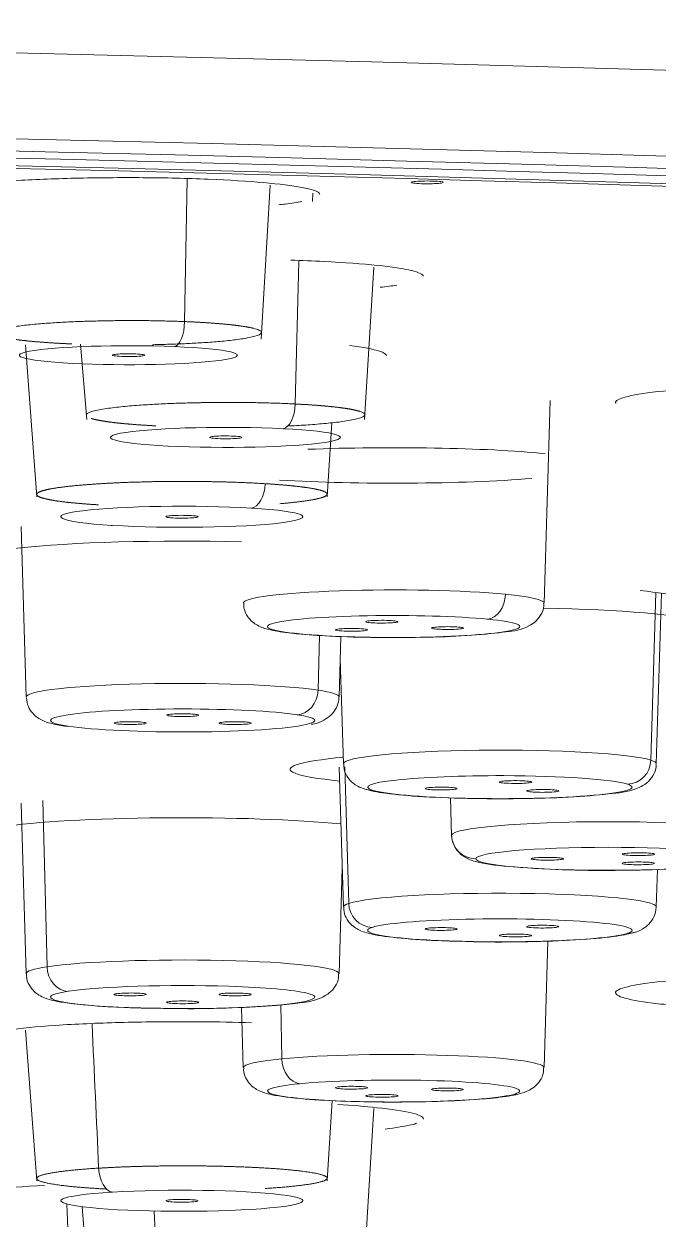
# Model space of a CAD drawing. Extents: x 19821 to 22981, y -91 to 2224.
# Drawn here: x 20722.37 to 20730.21, y 1299.01 to 1313.79 of the extents above; entities that cross this region are included whole.
import ezdxf

# ---------------------------------------------------------------- set-up
doc = ezdxf.new("R2010")
doc.units = 0
doc.header["$LTSCALE"] = 10
doc.header["$MEASUREMENT"] = 0
doc.layers.add('1', color=7, linetype='CONTINUOUS')

msp = doc.modelspace()

# ---------------------------------------------------------------- linework, layer by layer
at = {"layer": '1', "color": 7, "linetype": 'Continuous', "lineweight": 13}
for p, q in [((20724.389, 1311.867), (20724.357, 1310.105)), ((20725.942, 1311.694), (20725.939, 1311.59)), ((20725.77, 1310.852), (20725.723, 1309.086)), ((20730.121, 1304.68), (20730.182, 1306.755)), ((20726.025, 1306.224), (20726.007, 1305.546)), ((20726.386, 1302.91), (20726.337, 1304.6)), ((20722.604, 1304.183), (20722.658, 1302.125)), ((20725.545, 1301.654), (20725.56, 1300.988)), ((20722.964, 1297.634), (20722.901, 1299.191)), ((20724.002, 1298.653), (20723.982, 1299.105))]:
    msp.add_line(p, q, dxfattribs=at)
at = {"layer": '1', "color": 7, "linetype": 'Continuous', "lineweight": 18}
for p, q in [((20725.302, 1309.886), (20725.416, 1311.793)), ((20726.58, 1308.893), (20726.697, 1310.778)), ((20722.388, 1309.818), (20722.53, 1307.937)), ((20723.071, 1309.827), (20723.146, 1308.893)), ((20728.8, 1306.623), (20728.875, 1309.128)), ((20726.117, 1307.937), (20726.177, 1308.854)), ((20722.335, 1307.571), (20722.399, 1305.461)), ((20730.187, 1304.636), (20730.251, 1306.745)), ((20726.266, 1305.461), (20726.289, 1306.211)), ((20726.281, 1305.939), (20726.32, 1304.636)), ((20726.268, 1304.596), (20726.32, 1302.866)), ((20727.657, 1303.751), (20727.643, 1304.217)), ((20722.335, 1304.15), (20722.399, 1302.04)), ((20726.266, 1302.04), (20726.305, 1303.344)), ((20730.187, 1302.866), (20730.201, 1303.329)), ((20728.8, 1300.879), (20728.847, 1302.444)), ((20725.06, 1301.624), (20725.082, 1300.879)), ((20722.39, 1301.342), (20722.53, 1299.477)), ((20726.117, 1299.478), (20726.182, 1300.472)), ((20726.58, 1298.47), (20726.697, 1300.372)), ((20723.091, 1299.158), (20723.146, 1298.47))]:
    msp.add_line(p, q, dxfattribs=at)
at = {"layer": '1', "color": 7, "linetype": 'Continuous', "lineweight": 13}
for centre, major_axis, ratio, start_param, end_param in [((20690.341, 1302.937), (-124.486, 0), 0.087156, 3.139264, 4.704892), ((20726.941, 1308.326), (2.519, 0), 0.087156, 0.733038, 2.005727), ((20726.941, 1308.326), (2.519, 0), 0.087156, 4.118595, 5.457798), ((20724.332, 1307.164), (2.594, 0), 0.087156, 1.286859, 3.665191), ((20726.941, 1306.624), (-1.859, 0), 0.087156, 3.874631, 6.285802), ((20728.099, 1306.723), (-0.029, -0.299), 0.740317, 0.130012, 1.670818), ((20726.941, 1306.624), (-1.859, 0), 0.087156, 3.138959, 3.874631), ((20728.254, 1306.339), (2.594, 0), 0.087156, 0.261799, 1.359983), ((20726.941, 1306.334), (-1.559, 0), 0.087156, 3.874631, 7.016224), ((20726.941, 1306.334), (-1.559, 0), 0.087156, 0.733038, 3.874631), ((20724.332, 1305.462), (-1.934, 0), 0.087156, 3.665191, 6.285769), ((20725.747, 1305.542), (-0.045, -0.297), 0.86273, 0.173224, 1.714029), ((20724.332, 1305.462), (-1.934, 0), 0.087156, 3.138925, 3.665191), ((20724.332, 1305.172), (-1.634, 0), 0.087156, 3.665191, 6.806784), ((20724.332, 1305.172), (-1.634, 0), 0.087156, 2.77725, 3.665191), ((20728.254, 1304.637), (-1.934, 0), 0.087156, 3.403392, 6.285804), ((20728.254, 1304.568), (2.594, 0), 0.087156, 2.879793, 3.843771), ((20728.254, 1304.568), (2.594, 0), 0.087156, 2.413316, 2.879793), ((20729.832, 1304.683), (0.093, 0.285), 0.96225, 3.467564, 5.00837), ((20728.254, 1304.637), (-1.934, 0), 0.087156, 3.139103, 3.403392), ((20728.254, 1304.347), (-1.634, 0), 0.087156, 4.683395, 6.544985), ((20726.675, 1304.609), (-0.093, -0.285), 0.96225, 6.263223, 6.609157), ((20728.254, 1304.347), (-1.634, 0), 0.087156, 0.261799, 3.403392), ((20724.332, 1303.743), (2.594, 0), 0.087156, 0.716447, 2.617994), ((20729.591, 1303.751), (-1.934, 0), 0.087156, 3.141593, 6.283185), ((20727.957, 1303.76), (-0.3, 0), 0.996195, 0.029991, 1.570796), ((20729.591, 1303.461), (-1.634, 0), 0.087156, 3.141593, 6.283185), ((20729.591, 1303.461), (-1.634, 0), 0.087156, 0, 3.141593), ((20728.254, 1302.866), (-1.934, 0), 0.087156, 3.138974, 6.021386), ((20728.254, 1302.866), (-1.934, 0), 0.087156, 6.021386, 6.287294), ((20726.675, 1302.912), (-0.093, 0.285), 0.96225, 1.274816, 2.815621), ((20728.254, 1302.576), (-1.634, 0), 0.087156, 2.879793, 6.021386), ((20728.254, 1302.576), (-1.634, 0), 0.087156, 6.021386, 9.162979), ((20729.832, 1302.838), (0.093, -0.285), 0.96225, 5.957214, 6.305147), ((20724.332, 1302.041), (-1.934, 0), 0.087156, 5.759587, 6.285853), ((20724.332, 1302.041), (-1.934, 0), 0.087156, 3.139009, 5.759587), ((20722.917, 1302.121), (0.045, -0.297), 0.86273, 4.569156, 6.109962), ((20724.332, 1301.751), (-1.634, 0), 0.087156, 5.759587, 8.901179), ((20724.332, 1301.751), (-1.634, 0), 0.087156, 2.617994, 4.355295), ((20726.941, 1300.879), (-1.859, 0), 0.087156, 5.550147, 6.285819), ((20726.941, 1300.879), (-1.859, 0), 0.087156, 3.138976, 5.550147), ((20725.782, 1300.979), (0.029, -0.299), 0.740317, 4.612368, 6.153173), ((20726.941, 1300.589), (-1.559, 0), 0.087156, 5.550147, 8.69174), ((20726.941, 1300.589), (-1.559, 0), 0.087156, 2.408554, 4.495799)]:
    msp.add_ellipse(centre, major_axis=major_axis, ratio=ratio, start_param=start_param, end_param=end_param, dxfattribs=at)
at = {"layer": '1', "color": 7, "linetype": 'Continuous', "lineweight": 18}
for centre, major_axis, ratio, start_param, end_param in [((20690.341, 1301.967), (-123.486, 0), 0.087156, 3.213209, 4.704892), ((20690.341, 1301.967), (-121.8, 0), 0.087156, 1.570796, 4.70718), ((20690.341, 1301.967), (-120.85, 0), 0.087156, 1.570796, 4.712389), ((20690.341, 1302.016), (119.248, 0), 0.087156, 4.712389, 7.847018), ((20690.341, 1301.967), (119.464, 0), 0.087156, 4.712389, 7.853982), ((20724.23, 1310.094), (-0.012, -0.3), 0.420782, 0.096454, 1.623115), ((20723.661, 1309.689), (-1.348, 0), 0.087156, 4.276104, 7.417179), ((20723.66, 1309.689), (-1.348, 0), 0.087156, 1.134794, 4.275303), ((20725.574, 1309.079), (-0.015, -0.3), 0.498, 0.100795, 1.61892), ((20724.863, 1308.673), (-1.422, 0), 0.087156, 4.189214, 7.329772), ((20724.862, 1308.673), (-1.422, 0), 0.087155, 1.047743, 4.188057), ((20725.182, 1308.097), (-0.018, -0.299), 0.571371, 0.106458, 1.615998), ((20724.323, 1307.691), (-1.496, 0), 0.087156, 4.101494, 7.243072), ((20724.323, 1307.691), (-1.496, 0), 0.087158, 0.960401, 4.100981), ((20723.465, 1307.883), (0.018, 0.299), 0.571371, 3.03291, 3.247937), ((20728.254, 1306.647), (2.294, 0), 0.087156, 0.261799, 0.714902), ((20725.782, 1306.542), (0.029, 0.299), 0.740317, 3.006612, 3.271605), ((20722.917, 1305.4), (0.045, 0.297), 0.86273, 3.02813, 3.314816), ((20724.332, 1305.172), (-1.634, 0), 0.087156, 0.523599, 2.77725), ((20728.254, 1304.347), (-1.634, 0), 0.087156, 3.403392, 4.683395), ((20724.332, 1301.751), (-1.634, 0), 0.087156, 4.355295, 5.759587), ((20690.341, 1301.967), (-123.486, 0), 0.087156, 1.570796, 3.036476), ((20726.941, 1300.589), (-1.559, 0), 0.087156, 4.495799, 5.550147), ((20728.099, 1300.797), (-0.029, 0.299), 0.740317, 3.01158, 3.276551), ((20723.465, 1299.637), (-0.018, 0.299), 0.571416, 1.543038, 3.03513), ((20724.324, 1299.232), (-1.496, 0), 0.087157, 5.32398, 8.464046), ((20724.323, 1299.232), (-1.496, 0), 0.087155, 2.18163, 5.323211)]:
    msp.add_ellipse(centre, major_axis=major_axis, ratio=ratio, start_param=start_param, end_param=end_param, dxfattribs=at)
for points, knots in [([(20722.173, 1311.842), (20722.199, 1311.844), (20722.447, 1311.86), (20722.985, 1311.882), (20723.855, 1311.889), (20724.386, 1311.877), (20724.648, 1311.866)], [0, 0, 0, 0, 0.038519, 0.359013, 0.679506, 1, 1, 1, 1]), ([(20724.648, 1311.866), (20724.912, 1311.855), (20725.362, 1311.827), (20725.853, 1311.766), (20726.013, 1311.713), (20726.028, 1311.683), (20726.028, 1311.677)], [0, 0, 0, 0, 0.308629, 0.617258, 0.925887, 1, 1, 1, 1]), ([(20725.806, 1311.59), (20725.748, 1311.579), (20725.657, 1311.565), (20725.549, 1311.552), (20725.521, 1311.549)], [0, 0, 0, 0, 0.755699, 1, 1, 1, 1]), ([(20726.077, 1310.848), (20726.337, 1310.835), (20726.77, 1310.803), (20727.206, 1310.738), (20727.305, 1310.689), (20727.309, 1310.665)], [0, 0, 0, 0, 0.337981, 0.675961, 1, 1, 1, 1]), ([(20722.964, 1309.829), (20722.958, 1309.829), (20722.945, 1309.83), (20722.926, 1309.831), (20722.907, 1309.831), (20722.888, 1309.832), (20722.87, 1309.833), (20722.851, 1309.834), (20722.832, 1309.835), (20722.814, 1309.836), (20722.796, 1309.837), (20722.777, 1309.838), (20722.759, 1309.839), (20722.741, 1309.84), (20722.724, 1309.841), (20722.706, 1309.842), (20722.688, 1309.843), (20722.671, 1309.845), (20722.653, 1309.846), (20722.636, 1309.847), (20722.619, 1309.848), (20722.602, 1309.849), (20722.586, 1309.851), (20722.569, 1309.852), (20722.553, 1309.853), (20722.536, 1309.855), (20722.52, 1309.856), (20722.505, 1309.857), (20722.489, 1309.859), (20722.473, 1309.86), (20722.458, 1309.862), (20722.443, 1309.863), (20722.428, 1309.864), (20722.413, 1309.866), (20722.399, 1309.868), (20722.384, 1309.869), (20722.37, 1309.871), (20722.356, 1309.872), (20722.342, 1309.874), (20722.329, 1309.876), (20722.316, 1309.877), (20722.303, 1309.879), (20722.29, 1309.881), (20722.277, 1309.882), (20722.265, 1309.884), (20722.253, 1309.886), (20722.241, 1309.888), (20722.23, 1309.889), (20722.218, 1309.891), (20722.207, 1309.893), (20722.197, 1309.895), (20722.186, 1309.897), (20722.176, 1309.899), (20722.166, 1309.901), (20722.156, 1309.902), (20722.147, 1309.904), (20722.138, 1309.906), (20722.129, 1309.908), (20722.121, 1309.91), (20722.087, 1309.919), (20722.035, 1309.935), (20722.003, 1309.962), (20722.033, 1309.994), (20722.145, 1310.026), (20722.319, 1310.053), (20722.512, 1310.074), (20722.714, 1310.089), (20722.908, 1310.1), (20723.05, 1310.106), (20723.138, 1310.109), (20723.18, 1310.11), (20723.222, 1310.111), (20723.264, 1310.112), (20723.306, 1310.113), (20723.349, 1310.114), (20723.391, 1310.115), (20723.433, 1310.116), (20723.476, 1310.116), (20723.518, 1310.117), (20723.561, 1310.117), (20723.603, 1310.117), (20723.645, 1310.118), (20723.687, 1310.118), (20723.729, 1310.118), (20723.771, 1310.118), (20723.812, 1310.117), (20723.853, 1310.117), (20723.894, 1310.117), (20723.935, 1310.116), (20723.975, 1310.116), (20724.015, 1310.115), (20724.055, 1310.114), (20724.094, 1310.113), (20724.133, 1310.112), (20724.171, 1310.111), (20724.209, 1310.11), (20724.247, 1310.109), (20724.284, 1310.108), (20724.321, 1310.106), (20724.345, 1310.105), (20724.357, 1310.105)], [0, 0, 0, 0, 0.004078, 0.008164, 0.012259, 0.016362, 0.020473, 0.024592, 0.02872, 0.032856, 0.037, 0.041152, 0.045313, 0.049482, 0.053659, 0.057845, 0.062039, 0.066241, 0.070451, 0.07467, 0.078897, 0.083132, 0.087375, 0.091627, 0.095887, 0.100155, 0.104432, 0.108716, 0.113009, 0.117311, 0.12162, 0.125938, 0.130264, 0.134598, 0.138941, 0.143292, 0.147651, 0.152018, 0.156393, 0.160777, 0.165169, 0.16957, 0.173978, 0.178395, 0.18282, 0.187253, 0.191695, 0.196145, 0.200603, 0.205069, 0.209543, 0.214026, 0.218517, 0.223016, 0.227523, 0.232039, 0.236563, 0.241095, 0.245635, 0.250184, 0.297654, 0.355114, 0.422544, 0.499915, 0.562606, 0.61894, 0.668919, 0.712542, 0.749809, 0.758306, 0.766775, 0.775216, 0.783628, 0.792011, 0.800366, 0.808692, 0.81699, 0.82526, 0.833501, 0.841713, 0.849897, 0.858053, 0.86618, 0.874278, 0.882349, 0.890391, 0.898404, 0.906389, 0.914346, 0.922274, 0.930174, 0.938046, 0.945889, 0.953704, 0.961491, 0.969249, 0.976979, 0.984681, 0.992355, 1, 1, 1, 1]), ([(20724.357, 1310.105), (20724.363, 1310.105), (20724.376, 1310.104), (20724.395, 1310.103), (20724.414, 1310.102), (20724.432, 1310.102), (20724.451, 1310.101), (20724.47, 1310.1), (20724.488, 1310.099), (20724.507, 1310.098), (20724.525, 1310.097), (20724.543, 1310.096), (20724.561, 1310.095), (20724.579, 1310.094), (20724.597, 1310.093), (20724.615, 1310.092), (20724.633, 1310.091), (20724.65, 1310.089), (20724.667, 1310.088), (20724.685, 1310.087), (20724.702, 1310.086), (20724.719, 1310.085), (20724.735, 1310.083), (20724.752, 1310.082), (20724.768, 1310.081), (20724.784, 1310.079), (20724.801, 1310.078), (20724.816, 1310.077), (20724.832, 1310.075), (20724.848, 1310.074), (20724.863, 1310.072), (20724.878, 1310.071), (20724.893, 1310.069), (20724.908, 1310.068), (20724.922, 1310.066), (20724.937, 1310.065), (20724.951, 1310.063), (20724.965, 1310.062), (20724.978, 1310.06), (20724.992, 1310.058), (20725.005, 1310.057), (20725.018, 1310.055), (20725.031, 1310.053), (20725.043, 1310.052), (20725.056, 1310.05), (20725.068, 1310.048), (20725.08, 1310.046), (20725.091, 1310.045), (20725.102, 1310.043), (20725.113, 1310.041), (20725.124, 1310.039), (20725.135, 1310.037), (20725.145, 1310.035), (20725.155, 1310.033), (20725.164, 1310.031), (20725.174, 1310.029), (20725.183, 1310.028), (20725.192, 1310.026), (20725.2, 1310.024), (20725.234, 1310.015), (20725.285, 1309.999), (20725.318, 1309.972), (20725.287, 1309.94), (20725.176, 1309.908), (20725.002, 1309.881), (20724.808, 1309.86), (20724.607, 1309.845), (20724.412, 1309.834), (20724.27, 1309.828), (20724.182, 1309.825), (20724.141, 1309.824), (20724.099, 1309.823), (20724.056, 1309.822), (20724.014, 1309.821), (20723.982, 1309.82), (20723.963, 1309.819), (20723.958, 1309.819)], [0, 0, 0, 0, 0.005087, 0.010185, 0.015292, 0.020409, 0.025537, 0.030674, 0.035821, 0.040978, 0.046145, 0.051322, 0.056509, 0.061706, 0.066913, 0.07213, 0.077356, 0.082593, 0.08784, 0.093096, 0.098363, 0.10364, 0.108926, 0.114223, 0.119529, 0.124846, 0.130172, 0.135509, 0.140855, 0.146212, 0.151578, 0.156955, 0.162341, 0.167737, 0.173144, 0.17856, 0.183987, 0.189423, 0.194869, 0.200326, 0.205792, 0.211269, 0.216755, 0.222251, 0.227758, 0.233274, 0.238801, 0.244337, 0.249884, 0.255441, 0.261007, 0.266584, 0.272171, 0.277767, 0.283374, 0.288991, 0.294618, 0.300254, 0.305901, 0.311558, 0.370798, 0.442381, 0.526301, 0.622549, 0.700667, 0.770857, 0.833105, 0.8874, 0.933732, 0.944314, 0.954861, 0.965373, 0.975849, 0.98629, 0.996695, 1, 1, 1, 1]), ([(20726.397, 1309.809), (20726.564, 1309.788), (20726.783, 1309.747), (20726.849, 1309.702), (20726.851, 1309.684)], [0, 0, 0, 0, 0.581242, 1, 1, 1, 1]), ([(20729.686, 1309.093), (20729.674, 1309.117), (20729.738, 1309.166), (20730.098, 1309.233), (20730.733, 1309.289), (20731.539, 1309.322), (20732.356, 1309.328), (20732.863, 1309.319), (20733.066, 1309.313)], [0, 0, 0, 0, 0.159476, 0.337329, 0.515183, 0.693036, 0.87089, 1, 1, 1, 1]), ([(20723.141, 1308.947), (20723.141, 1308.951), (20723.146, 1308.966), (20723.199, 1308.993), (20723.347, 1309.024), (20723.555, 1309.051), (20723.776, 1309.07), (20724.001, 1309.084), (20724.214, 1309.093), (20724.367, 1309.098), (20724.462, 1309.1), (20724.506, 1309.101), (20724.551, 1309.102), (20724.596, 1309.103), (20724.641, 1309.104), (20724.686, 1309.104), (20724.731, 1309.105), (20724.776, 1309.105), (20724.82, 1309.105), (20724.865, 1309.105), (20724.909, 1309.105), (20724.953, 1309.105), (20724.997, 1309.105), (20725.041, 1309.105), (20725.085, 1309.104), (20725.128, 1309.104), (20725.171, 1309.103), (20725.213, 1309.103), (20725.255, 1309.102), (20725.297, 1309.101), (20725.338, 1309.1), (20725.379, 1309.099), (20725.42, 1309.098), (20725.459, 1309.097), (20725.499, 1309.095), (20725.538, 1309.094), (20725.576, 1309.093), (20725.614, 1309.091), (20725.651, 1309.089), (20725.688, 1309.088), (20725.711, 1309.086), (20725.723, 1309.086)], [0, 0, 0, 0, 0.03573, 0.1365, 0.25196, 0.345904, 0.43026, 0.505024, 0.570195, 0.62577, 0.638502, 0.651191, 0.663835, 0.676435, 0.688992, 0.701504, 0.713971, 0.726395, 0.738775, 0.751111, 0.763402, 0.77565, 0.787854, 0.800013, 0.812129, 0.8242, 0.836228, 0.848212, 0.860151, 0.872047, 0.883898, 0.895706, 0.90747, 0.91919, 0.930866, 0.942498, 0.954086, 0.96563, 0.977131, 0.988587, 1, 1, 1, 1]), ([(20725.723, 1309.086), (20725.729, 1309.086), (20725.74, 1309.085), (20725.757, 1309.084), (20725.773, 1309.083), (20725.79, 1309.082), (20725.806, 1309.081), (20725.822, 1309.081), (20725.839, 1309.08), (20725.855, 1309.079), (20725.871, 1309.078), (20725.887, 1309.077), (20725.902, 1309.076), (20725.918, 1309.074), (20725.934, 1309.073), (20725.949, 1309.072), (20725.964, 1309.071), (20725.98, 1309.07), (20725.995, 1309.069), (20726.01, 1309.068), (20726.024, 1309.067), (20726.039, 1309.065), (20726.054, 1309.064), (20726.068, 1309.063), (20726.082, 1309.062), (20726.096, 1309.06), (20726.11, 1309.059), (20726.124, 1309.058), (20726.138, 1309.057), (20726.152, 1309.055), (20726.165, 1309.054), (20726.178, 1309.052), (20726.191, 1309.051), (20726.204, 1309.05), (20726.217, 1309.048), (20726.229, 1309.047), (20726.242, 1309.045), (20726.254, 1309.044), (20726.266, 1309.042), (20726.278, 1309.041), (20726.29, 1309.039), (20726.301, 1309.038), (20726.312, 1309.036), (20726.323, 1309.035), (20726.334, 1309.033), (20726.345, 1309.032), (20726.356, 1309.03), (20726.366, 1309.028), (20726.376, 1309.027), (20726.386, 1309.025), (20726.396, 1309.023), (20726.405, 1309.022), (20726.414, 1309.02), (20726.423, 1309.018), (20726.432, 1309.017), (20726.441, 1309.015), (20726.449, 1309.013), (20726.457, 1309.011), (20726.465, 1309.01), (20726.473, 1309.008), (20726.48, 1309.006), (20726.487, 1309.004), (20726.494, 1309.002), (20726.501, 1309.001), (20726.508, 1308.999), (20726.514, 1308.997), (20726.52, 1308.995), (20726.546, 1308.987), (20726.583, 1308.969), (20726.59, 1308.941), (20726.526, 1308.909), (20726.379, 1308.877), (20726.171, 1308.851), (20725.95, 1308.832), (20725.769, 1308.82), (20725.667, 1308.815), (20725.644, 1308.814)], [0, 0, 0, 0, 0.005242, 0.010494, 0.015755, 0.021026, 0.026306, 0.031596, 0.036895, 0.042203, 0.047521, 0.052848, 0.058184, 0.06353, 0.068886, 0.074251, 0.079625, 0.085009, 0.090402, 0.095805, 0.101217, 0.106638, 0.112069, 0.117509, 0.122959, 0.128418, 0.133887, 0.139365, 0.144852, 0.150349, 0.155855, 0.161371, 0.166896, 0.172431, 0.177975, 0.183529, 0.189092, 0.194664, 0.200246, 0.205837, 0.211438, 0.217048, 0.222668, 0.228297, 0.233936, 0.239584, 0.245241, 0.250908, 0.256584, 0.26227, 0.267965, 0.27367, 0.279384, 0.285108, 0.290841, 0.296584, 0.302336, 0.308098, 0.313869, 0.319649, 0.325439, 0.331238, 0.337047, 0.342866, 0.348693, 0.354531, 0.360377, 0.366234, 0.435659, 0.51974, 0.618465, 0.731817, 0.823431, 0.905832, 0.979007, 1, 1, 1, 1]), ([(20724.002, 1308.816), (20723.996, 1308.816), (20723.985, 1308.816), (20723.968, 1308.817), (20723.952, 1308.818), (20723.935, 1308.819), (20723.919, 1308.82), (20723.903, 1308.821), (20723.886, 1308.822), (20723.87, 1308.823), (20723.854, 1308.824), (20723.838, 1308.825), (20723.823, 1308.826), (20723.807, 1308.827), (20723.791, 1308.828), (20723.776, 1308.829), (20723.76, 1308.83), (20723.745, 1308.831), (20723.73, 1308.833), (20723.715, 1308.834), (20723.7, 1308.835), (20723.686, 1308.836), (20723.671, 1308.837), (20723.657, 1308.839), (20723.642, 1308.84), (20723.628, 1308.841), (20723.614, 1308.842), (20723.6, 1308.844), (20723.587, 1308.845), (20723.573, 1308.846), (20723.56, 1308.848), (20723.546, 1308.849), (20723.533, 1308.85), (20723.521, 1308.852), (20723.508, 1308.853), (20723.495, 1308.855), (20723.483, 1308.856), (20723.471, 1308.858), (20723.459, 1308.859), (20723.447, 1308.861), (20723.435, 1308.862), (20723.424, 1308.864), (20723.412, 1308.865), (20723.401, 1308.867), (20723.39, 1308.868), (20723.38, 1308.87), (20723.369, 1308.872), (20723.359, 1308.873), (20723.349, 1308.875), (20723.339, 1308.876), (20723.329, 1308.878), (20723.32, 1308.88), (20723.311, 1308.881), (20723.302, 1308.883), (20723.293, 1308.885), (20723.284, 1308.887), (20723.276, 1308.888), (20723.268, 1308.89), (20723.26, 1308.892), (20723.252, 1308.894), (20723.245, 1308.895), (20723.238, 1308.897), (20723.231, 1308.899), (20723.224, 1308.901), (20723.218, 1308.903), (20723.211, 1308.905), (20723.206, 1308.906), (20723.202, 1308.908), (20723.2, 1308.908), (20723.2, 1308.908)], [0, 0, 0, 0, 0.014362, 0.028748, 0.043159, 0.057594, 0.072053, 0.086537, 0.101045, 0.115577, 0.130134, 0.144715, 0.15932, 0.173949, 0.188603, 0.203281, 0.217984, 0.23271, 0.247461, 0.262236, 0.277036, 0.29186, 0.306708, 0.32158, 0.336477, 0.351398, 0.366343, 0.381313, 0.396307, 0.411325, 0.426367, 0.441434, 0.456525, 0.47164, 0.486779, 0.501943, 0.517131, 0.532343, 0.54758, 0.562841, 0.578126, 0.593435, 0.608768, 0.624126, 0.639508, 0.654914, 0.670345, 0.6858, 0.701279, 0.716782, 0.732309, 0.747861, 0.763437, 0.779037, 0.794661, 0.81031, 0.825983, 0.84168, 0.857401, 0.873146, 0.888916, 0.90471, 0.920528, 0.93637, 0.952237, 0.968128, 0.984042, 0.999982, 1, 1, 1, 1]), ([(20723.294, 1307.838), (20723.288, 1307.839), (20723.276, 1307.84), (20723.259, 1307.841), (20723.241, 1307.842), (20723.224, 1307.843), (20723.206, 1307.844), (20723.189, 1307.845), (20723.172, 1307.847), (20723.154, 1307.848), (20723.137, 1307.849), (20723.12, 1307.85), (20723.103, 1307.852), (20723.086, 1307.853), (20723.069, 1307.855), (20723.052, 1307.856), (20723.036, 1307.858), (20723.019, 1307.859), (20723.003, 1307.861), (20722.986, 1307.862), (20722.97, 1307.864), (20722.954, 1307.865), (20722.938, 1307.867), (20722.923, 1307.869), (20722.907, 1307.87), (20722.892, 1307.872), (20722.876, 1307.874), (20722.861, 1307.876), (20722.847, 1307.878), (20722.832, 1307.879), (20722.818, 1307.881), (20722.803, 1307.883), (20722.79, 1307.885), (20722.776, 1307.887), (20722.762, 1307.889), (20722.749, 1307.891), (20722.736, 1307.893), (20722.724, 1307.896), (20722.712, 1307.898), (20722.7, 1307.9), (20722.688, 1307.902), (20722.677, 1307.904), (20722.666, 1307.907), (20722.655, 1307.909), (20722.645, 1307.911), (20722.635, 1307.914), (20722.625, 1307.916), (20722.616, 1307.918), (20722.607, 1307.921), (20722.599, 1307.923), (20722.591, 1307.926), (20722.583, 1307.928), (20722.576, 1307.931), (20722.569, 1307.933), (20722.563, 1307.936), (20722.558, 1307.939), (20722.552, 1307.941), (20722.547, 1307.944), (20722.543, 1307.947), (20722.539, 1307.949), (20722.536, 1307.952), (20722.533, 1307.955), (20722.531, 1307.958), (20722.53, 1307.961), (20722.528, 1307.963), (20722.528, 1307.966), (20722.528, 1307.969), (20722.528, 1307.972), (20722.53, 1307.975), (20722.531, 1307.978), (20722.534, 1307.981), (20722.537, 1307.983), (20722.541, 1307.986), (20722.545, 1307.989), (20722.55, 1307.992), (20722.555, 1307.995), (20722.561, 1307.998), (20722.568, 1308.001), (20722.576, 1308.004), (20722.584, 1308.007), (20722.593, 1308.01), (20722.602, 1308.013), (20722.613, 1308.016), (20722.624, 1308.019), (20722.635, 1308.022), (20722.648, 1308.025), (20722.661, 1308.028), (20722.675, 1308.031), (20722.689, 1308.034), (20722.704, 1308.036), (20722.72, 1308.039), (20722.737, 1308.042), (20722.754, 1308.045), (20722.773, 1308.048), (20722.791, 1308.051), (20722.811, 1308.054), (20722.831, 1308.056), (20722.859, 1308.06), (20722.893, 1308.064), (20722.937, 1308.069), (20722.981, 1308.074), (20723.028, 1308.078), (20723.076, 1308.082), (20723.125, 1308.087), (20723.175, 1308.09), (20723.227, 1308.094), (20723.279, 1308.098), (20723.333, 1308.101), (20723.387, 1308.104), (20723.442, 1308.107), (20723.497, 1308.11), (20723.553, 1308.112), (20723.609, 1308.115), (20723.666, 1308.117), (20723.723, 1308.119), (20723.78, 1308.12), (20723.837, 1308.122), (20723.893, 1308.123), (20723.95, 1308.125), (20724.007, 1308.126), (20724.063, 1308.126), (20724.119, 1308.127), (20724.175, 1308.128), (20724.23, 1308.128), (20724.285, 1308.128), (20724.339, 1308.128), (20724.392, 1308.128), (20724.445, 1308.128), (20724.497, 1308.128), (20724.549, 1308.127), (20724.599, 1308.127), (20724.649, 1308.126), (20724.698, 1308.125), (20724.746, 1308.124), (20724.794, 1308.123), (20724.84, 1308.122), (20724.885, 1308.121), (20724.93, 1308.119), (20724.973, 1308.118), (20725.016, 1308.116), (20725.057, 1308.115), (20725.098, 1308.113), (20725.137, 1308.111), (20725.176, 1308.11), (20725.213, 1308.108), (20725.25, 1308.106), (20725.285, 1308.104), (20725.32, 1308.102), (20725.342, 1308.101), (20725.353, 1308.1)], [0, 0, 0, 0, 0.003797, 0.007624, 0.011481, 0.015367, 0.019283, 0.023229, 0.027205, 0.03121, 0.035245, 0.03931, 0.043404, 0.047528, 0.051682, 0.055866, 0.060079, 0.064322, 0.068595, 0.072898, 0.07723, 0.081592, 0.085984, 0.090405, 0.094856, 0.099337, 0.103848, 0.108388, 0.112958, 0.117558, 0.122187, 0.126846, 0.131535, 0.136254, 0.141002, 0.14578, 0.150588, 0.155425, 0.160292, 0.165189, 0.170115, 0.175072, 0.180058, 0.185073, 0.190119, 0.195194, 0.200298, 0.205433, 0.210597, 0.215791, 0.221015, 0.226268, 0.231551, 0.236863, 0.242206, 0.247578, 0.25298, 0.258411, 0.263872, 0.269363, 0.274883, 0.280434, 0.286013, 0.291623, 0.297262, 0.302931, 0.30863, 0.314358, 0.320116, 0.325904, 0.331721, 0.337568, 0.343445, 0.349351, 0.355287, 0.361253, 0.367248, 0.373274, 0.379328, 0.385413, 0.391527, 0.397671, 0.403844, 0.410047, 0.41628, 0.422542, 0.428834, 0.435156, 0.441507, 0.447888, 0.454299, 0.460739, 0.467209, 0.473709, 0.480238, 0.486797, 0.493386, 0.500004, 0.512433, 0.524757, 0.536976, 0.54909, 0.561099, 0.573003, 0.584801, 0.596494, 0.608083, 0.619566, 0.630944, 0.642218, 0.653386, 0.664449, 0.675407, 0.68626, 0.697008, 0.707651, 0.718189, 0.728622, 0.73895, 0.749173, 0.759291, 0.769304, 0.779213, 0.789016, 0.798714, 0.808307, 0.817796, 0.827179, 0.836458, 0.845631, 0.8547, 0.863664, 0.872523, 0.881276, 0.889926, 0.89847, 0.906909, 0.915243, 0.923473, 0.931597, 0.939617, 0.947532, 0.955342, 0.963047, 0.970647, 0.978143, 0.985533, 0.992819, 1, 1, 1, 1]), ([(20725.353, 1308.1), (20725.359, 1308.1), (20725.371, 1308.099), (20725.388, 1308.098), (20725.406, 1308.097), (20725.423, 1308.096), (20725.441, 1308.094), (20725.458, 1308.093), (20725.475, 1308.092), (20725.493, 1308.091), (20725.51, 1308.089), (20725.527, 1308.088), (20725.544, 1308.087), (20725.561, 1308.085), (20725.578, 1308.084), (20725.595, 1308.082), (20725.611, 1308.081), (20725.628, 1308.079), (20725.644, 1308.078), (20725.661, 1308.076), (20725.677, 1308.075), (20725.693, 1308.073), (20725.709, 1308.071), (20725.725, 1308.07), (20725.74, 1308.068), (20725.756, 1308.066), (20725.771, 1308.065), (20725.786, 1308.063), (20725.801, 1308.061), (20725.815, 1308.059), (20725.83, 1308.057), (20725.844, 1308.055), (20725.858, 1308.053), (20725.871, 1308.051), (20725.885, 1308.049), (20725.898, 1308.047), (20725.911, 1308.045), (20725.923, 1308.043), (20725.936, 1308.041), (20725.948, 1308.039), (20725.959, 1308.036), (20725.971, 1308.034), (20725.982, 1308.032), (20725.992, 1308.03), (20726.003, 1308.027), (20726.013, 1308.025), (20726.022, 1308.023), (20726.031, 1308.02), (20726.04, 1308.018), (20726.048, 1308.015), (20726.056, 1308.013), (20726.064, 1308.01), (20726.071, 1308.008), (20726.078, 1308.005), (20726.084, 1308.002), (20726.09, 1308), (20726.095, 1307.997), (20726.1, 1307.994), (20726.104, 1307.992), (20726.108, 1307.989), (20726.111, 1307.986), (20726.114, 1307.984), (20726.116, 1307.981), (20726.117, 1307.978), (20726.119, 1307.975), (20726.119, 1307.972), (20726.119, 1307.97), (20726.118, 1307.967), (20726.117, 1307.964), (20726.115, 1307.961), (20726.113, 1307.958), (20726.11, 1307.955), (20726.106, 1307.952), (20726.102, 1307.949), (20726.097, 1307.946), (20726.092, 1307.943), (20726.085, 1307.94), (20726.079, 1307.937), (20726.071, 1307.934), (20726.063, 1307.931), (20726.054, 1307.929), (20726.044, 1307.926), (20726.034, 1307.923), (20726.023, 1307.92), (20726.012, 1307.917), (20725.999, 1307.914), (20725.986, 1307.911), (20725.972, 1307.908), (20725.958, 1307.905), (20725.943, 1307.902), (20725.927, 1307.899), (20725.91, 1307.896), (20725.892, 1307.893), (20725.874, 1307.891), (20725.855, 1307.888), (20725.836, 1307.885), (20725.815, 1307.882), (20725.788, 1307.879), (20725.753, 1307.874), (20725.71, 1307.87), (20725.665, 1307.865), (20725.619, 1307.86), (20725.575, 1307.856), (20725.545, 1307.854), (20725.533, 1307.853)], [0, 0, 0, 0, 0.006666, 0.013384, 0.020154, 0.026976, 0.03385, 0.040776, 0.047753, 0.054782, 0.061864, 0.068997, 0.076181, 0.083418, 0.090707, 0.098047, 0.10544, 0.112884, 0.12038, 0.127928, 0.135528, 0.143179, 0.150883, 0.158638, 0.166446, 0.174305, 0.182216, 0.190179, 0.198194, 0.20626, 0.214379, 0.222549, 0.230772, 0.239046, 0.247372, 0.25575, 0.26418, 0.272662, 0.281195, 0.289781, 0.298418, 0.307108, 0.315849, 0.324642, 0.333487, 0.342384, 0.351333, 0.360334, 0.369386, 0.378491, 0.387647, 0.396856, 0.406116, 0.415428, 0.424792, 0.434208, 0.443676, 0.453196, 0.462768, 0.472392, 0.482067, 0.491795, 0.501575, 0.511406, 0.521289, 0.531225, 0.541212, 0.551251, 0.561342, 0.571486, 0.581681, 0.591928, 0.602226, 0.612577, 0.62298, 0.633435, 0.643942, 0.6545, 0.665111, 0.675774, 0.686488, 0.697255, 0.708073, 0.718944, 0.729866, 0.740841, 0.751867, 0.762946, 0.774076, 0.785258, 0.796493, 0.807779, 0.819117, 0.830508, 0.84195, 0.853444, 0.864991, 0.876589, 0.898383, 0.919992, 0.941417, 0.962659, 0.983716, 1, 1, 1, 1]), ([(20725.088, 1306.623), (20725.086, 1306.599), (20725.089, 1306.539), (20725.132, 1306.454), (20725.196, 1306.386), (20725.265, 1306.341), (20725.355, 1306.305), (20725.487, 1306.275), (20725.648, 1306.252), (20725.753, 1306.243)], [0, 0, 0, 0, 0.055542, 0.14481, 0.224519, 0.307081, 0.41678, 0.656418, 1, 1, 1, 1]), ([(20725.753, 1306.243), (20725.875, 1306.231), (20726.169, 1306.211), (20726.738, 1306.194), (20727.366, 1306.199), (20727.93, 1306.221), (20728.359, 1306.27), (20728.527, 1306.291), (20728.687, 1306.383), (20728.761, 1306.47), (20728.8, 1306.559), (20728.796, 1306.611), (20728.795, 1306.623)], [0, 0, 0, 0, 0.126255, 0.281534, 0.433745, 0.585434, 0.739935, 0.888198, 0.924948, 0.957109, 0.990444, 1, 1, 1, 1]), ([(20722.402, 1305.453), (20722.404, 1305.413), (20722.418, 1305.343), (20722.477, 1305.257), (20722.544, 1305.201), (20722.619, 1305.161), (20722.716, 1305.131), (20722.811, 1305.11), (20722.873, 1305.103)], [0, 0, 0, 0, 0.117192, 0.227344, 0.332996, 0.454365, 0.654217, 1, 1, 1, 1]), ([(20725.922, 1305.127), (20725.974, 1305.122), (20726.054, 1305.156), (20726.181, 1305.246), (20726.248, 1305.344), (20726.262, 1305.418), (20726.263, 1305.456)], [0, 0, 0, 0, 0.50444, 0.684182, 0.8512, 1, 1, 1, 1]), ([(20726.326, 1304.635), (20726.324, 1304.61), (20726.327, 1304.549), (20726.372, 1304.464), (20726.437, 1304.395), (20726.511, 1304.35), (20726.557, 1304.329), (20726.583, 1304.324)], [0, 0, 0, 0, 0.127033, 0.327454, 0.508125, 0.698744, 1, 1, 1, 1]), ([(20726.583, 1304.324), (20726.651, 1304.303), (20726.843, 1304.264), (20727.291, 1304.226), (20727.917, 1304.202), (20728.585, 1304.203), (20729.192, 1304.223), (20729.691, 1304.272), (20729.888, 1304.296), (20730.063, 1304.385), (20730.148, 1304.48), (20730.188, 1304.574), (20730.184, 1304.626), (20730.182, 1304.637)], [0, 0, 0, 0, 0.107035, 0.238664, 0.374107, 0.502884, 0.630562, 0.759853, 0.899727, 0.936077, 0.965067, 0.992458, 1, 1, 1, 1]), ([(20727.657, 1303.76), (20727.659, 1303.713), (20727.674, 1303.637), (20727.736, 1303.545), (20727.804, 1303.49), (20727.879, 1303.45), (20728.026, 1303.404), (20728.305, 1303.365), (20728.862, 1303.33), (20729.294, 1303.315), (20729.512, 1303.318), (20729.515, 1303.318)], [0, 0, 0, 0, 0.053326, 0.095869, 0.136763, 0.183925, 0.262186, 0.529208, 0.75861, 0.996796, 1, 1, 1, 1]), ([(20729.515, 1303.318), (20729.735, 1303.317), (20730.15, 1303.323), (20730.724, 1303.351), (20731.085, 1303.393), (20731.257, 1303.432), (20731.379, 1303.484), (20731.476, 1303.578), (20731.519, 1303.677), (20731.525, 1303.739), (20731.525, 1303.76)], [0, 0, 0, 0, 0.217825, 0.438633, 0.664778, 0.801881, 0.878347, 0.929019, 0.976031, 1, 1, 1, 1]), ([(20726.324, 1302.862), (20726.325, 1302.824), (20726.336, 1302.755), (20726.392, 1302.667), (20726.459, 1302.609), (20726.533, 1302.569), (20726.663, 1302.525), (20726.901, 1302.488), (20727.318, 1302.453), (20727.635, 1302.444), (20727.759, 1302.442)], [0, 0, 0, 0, 0.051583, 0.103149, 0.151906, 0.20679, 0.293545, 0.560992, 0.840266, 1, 1, 1, 1]), ([(20729.925, 1302.553), (20729.953, 1302.558), (20730.005, 1302.583), (20730.095, 1302.643), (20730.166, 1302.741), (20730.183, 1302.818), (20730.187, 1302.862)], [0, 0, 0, 0, 0.335065, 0.563801, 0.780022, 1, 1, 1, 1]), ([(20727.759, 1302.442), (20727.851, 1302.438), (20728.144, 1302.429), (20728.69, 1302.434), (20729.281, 1302.459), (20729.687, 1302.497), (20729.864, 1302.535), (20729.925, 1302.553)], [0, 0, 0, 0, 0.109991, 0.347594, 0.584146, 0.824741, 1, 1, 1, 1]), ([(20722.404, 1302.043), (20722.402, 1302.032), (20722.397, 1301.981), (20722.432, 1301.898), (20722.493, 1301.819), (20722.563, 1301.768), (20722.644, 1301.731), (20722.797, 1301.689), (20723.107, 1301.649), (20723.601, 1301.619), (20723.929, 1301.613), (20724.063, 1301.612)], [0, 0, 0, 0, 0.014629, 0.067056, 0.111919, 0.156762, 0.212123, 0.316883, 0.601441, 0.847039, 1, 1, 1, 1]), ([(20725.792, 1301.682), (20725.872, 1301.681), (20725.985, 1301.715), (20726.119, 1301.776), (20726.204, 1301.852), (20726.258, 1301.948), (20726.261, 1302.012), (20726.26, 1302.038)], [0, 0, 0, 0, 0.50675, 0.664736, 0.798005, 0.92494, 1, 1, 1, 1]), ([(20730.43, 1301.647), (20730.326, 1301.656), (20730.039, 1301.686), (20729.724, 1301.744), (20729.638, 1301.823), (20729.875, 1301.899), (20730.208, 1301.941), (20730.427, 1301.96)], [0, 0, 0, 0, 0.111111, 0.333333, 0.555556, 0.777778, 1, 1, 1, 1]), ([(20724.063, 1301.612), (20724.148, 1301.61), (20724.439, 1301.604), (20724.962, 1301.615), (20725.468, 1301.642), (20725.704, 1301.669), (20725.792, 1301.682)], [0, 0, 0, 0, 0.129691, 0.446588, 0.764082, 1, 1, 1, 1]), ([(20721.775, 1301.227), (20721.776, 1301.245), (20721.842, 1301.29), (20722.192, 1301.355), (20722.604, 1301.391), (20722.857, 1301.407)], [0, 0, 0, 0, 0.265039, 0.632519, 1, 1, 1, 1]), ([(20722.857, 1301.407), (20723.11, 1301.422), (20723.644, 1301.443), (20724.468, 1301.45), (20724.978, 1301.44), (20725.184, 1301.433)], [0, 0, 0, 0, 0.365084, 0.730168, 1, 1, 1, 1]), ([(20725.088, 1300.879), (20725.086, 1300.862), (20725.085, 1300.808), (20725.123, 1300.724), (20725.185, 1300.65), (20725.253, 1300.603), (20725.336, 1300.567), (20725.487, 1300.528), (20725.796, 1300.489), (20726.345, 1300.459), (20726.957, 1300.449), (20727.567, 1300.46), (20727.941, 1300.481), (20728.105, 1300.496), (20728.128, 1300.499)], [0, 0, 0, 0, 0.013453, 0.044902, 0.072297, 0.099955, 0.134718, 0.203069, 0.373118, 0.520816, 0.674895, 0.826584, 0.9753, 1, 1, 1, 1]), ([(20728.128, 1300.499), (20728.241, 1300.507), (20728.423, 1300.536), (20728.556, 1300.566), (20728.673, 1300.629), (20728.751, 1300.709), (20728.796, 1300.801), (20728.795, 1300.859), (20728.793, 1300.878)], [0, 0, 0, 0, 0.374942, 0.655805, 0.763253, 0.858211, 0.955555, 1, 1, 1, 1]), ([(20726.25, 1300.422), (20726.43, 1300.411), (20726.801, 1300.381), (20727.207, 1300.32), (20727.312, 1300.269), (20727.309, 1300.242), (20727.308, 1300.24)], [0, 0, 0, 0, 0.271606, 0.622235, 0.972864, 1, 1, 1, 1]), ([(20727.227, 1300.19), (20727.209, 1300.184), (20727.118, 1300.159), (20726.971, 1300.135), (20726.835, 1300.119)], [0, 0, 0, 0, 0.23585, 1, 1, 1, 1]), ([(20723.392, 1299.377), (20723.383, 1299.377), (20723.365, 1299.378), (20723.338, 1299.38), (20723.309, 1299.381), (20723.281, 1299.383), (20723.253, 1299.385), (20723.225, 1299.387), (20723.198, 1299.388), (20723.171, 1299.39), (20723.144, 1299.392), (20723.117, 1299.394), (20723.091, 1299.396), (20723.065, 1299.398), (20723.04, 1299.401), (20723.015, 1299.403), (20722.99, 1299.405), (20722.966, 1299.407), (20722.942, 1299.41), (20722.919, 1299.412), (20722.896, 1299.415), (20722.874, 1299.417), (20722.846, 1299.421), (20722.813, 1299.425), (20722.777, 1299.43), (20722.743, 1299.435), (20722.712, 1299.44), (20722.683, 1299.445), (20722.657, 1299.451), (20722.633, 1299.456), (20722.612, 1299.461), (20722.593, 1299.467), (20722.577, 1299.472), (20722.563, 1299.477), (20722.552, 1299.483), (20722.542, 1299.488), (20722.536, 1299.493), (20722.531, 1299.499), (20722.528, 1299.504), (20722.528, 1299.509), (20722.529, 1299.514), (20722.533, 1299.519), (20722.538, 1299.524), (20722.545, 1299.529), (20722.554, 1299.534), (20722.565, 1299.539), (20722.577, 1299.544), (20722.591, 1299.548), (20722.606, 1299.553), (20722.623, 1299.557), (20722.641, 1299.562), (20722.661, 1299.566), (20722.682, 1299.57), (20722.704, 1299.575), (20722.727, 1299.579), (20722.751, 1299.582), (20722.776, 1299.586), (20722.802, 1299.59), (20722.828, 1299.594), (20722.856, 1299.597), (20722.884, 1299.601), (20722.913, 1299.604), (20722.943, 1299.607), (20722.973, 1299.61), (20723.003, 1299.613), (20723.035, 1299.616), (20723.066, 1299.619), (20723.098, 1299.621), (20723.13, 1299.624), (20723.162, 1299.626), (20723.195, 1299.629), (20723.228, 1299.631), (20723.26, 1299.633), (20723.283, 1299.634), (20723.294, 1299.635)], [0, 0, 0, 0, 0.008194, 0.017773, 0.027399, 0.037071, 0.046791, 0.056557, 0.066371, 0.076231, 0.086138, 0.096092, 0.106093, 0.116141, 0.126236, 0.136377, 0.146566, 0.156802, 0.167084, 0.177414, 0.18779, 0.198213, 0.208684, 0.228358, 0.247867, 0.26721, 0.286386, 0.305396, 0.32424, 0.342918, 0.361429, 0.379774, 0.397953, 0.415966, 0.433812, 0.451492, 0.469006, 0.486353, 0.503534, 0.520549, 0.537397, 0.554079, 0.570595, 0.586944, 0.603127, 0.619143, 0.634993, 0.650677, 0.666194, 0.681544, 0.696728, 0.711746, 0.726597, 0.741282, 0.7558, 0.770152, 0.784337, 0.798355, 0.812208, 0.825893, 0.839412, 0.852764, 0.86595, 0.87897, 0.891822, 0.904509, 0.917028, 0.929381, 0.941567, 0.953587, 0.96544, 0.977127, 0.988647, 1, 1, 1, 1]), ([(20723.294, 1299.635), (20723.299, 1299.636), (20723.311, 1299.636), (20723.329, 1299.637), (20723.347, 1299.638), (20723.366, 1299.639), (20723.384, 1299.64), (20723.404, 1299.641), (20723.423, 1299.642), (20723.442, 1299.643), (20723.462, 1299.644), (20723.483, 1299.645), (20723.503, 1299.646), (20723.524, 1299.647), (20723.545, 1299.648), (20723.566, 1299.649), (20723.588, 1299.65), (20723.61, 1299.651), (20723.632, 1299.651), (20723.654, 1299.652), (20723.677, 1299.653), (20723.7, 1299.654), (20723.723, 1299.654), (20723.747, 1299.655), (20723.771, 1299.656), (20723.795, 1299.656), (20723.819, 1299.657), (20723.844, 1299.658), (20723.869, 1299.658), (20723.894, 1299.659), (20723.919, 1299.659), (20723.945, 1299.66), (20723.971, 1299.66), (20723.997, 1299.661), (20724.023, 1299.661), (20724.05, 1299.662), (20724.077, 1299.662), (20724.104, 1299.662), (20724.131, 1299.663), (20724.159, 1299.663), (20724.186, 1299.663), (20724.214, 1299.663), (20724.242, 1299.663), (20724.27, 1299.663), (20724.299, 1299.664), (20724.328, 1299.664), (20724.356, 1299.664), (20724.385, 1299.664), (20724.414, 1299.663), (20724.444, 1299.663), (20724.473, 1299.663), (20724.503, 1299.663), (20724.532, 1299.663), (20724.562, 1299.662), (20724.592, 1299.662), (20724.622, 1299.662), (20724.652, 1299.661), (20724.682, 1299.661), (20724.712, 1299.66), (20724.742, 1299.66), (20724.772, 1299.659), (20724.803, 1299.658), (20724.833, 1299.658), (20724.863, 1299.657), (20724.893, 1299.656), (20724.924, 1299.655), (20724.954, 1299.654), (20724.984, 1299.653), (20725.014, 1299.652), (20725.044, 1299.651), (20725.074, 1299.65), (20725.104, 1299.649), (20725.134, 1299.648), (20725.163, 1299.646), (20725.193, 1299.645), (20725.222, 1299.644), (20725.251, 1299.642), (20725.28, 1299.641), (20725.309, 1299.639), (20725.337, 1299.638), (20725.366, 1299.636), (20725.394, 1299.634), (20725.421, 1299.633), (20725.449, 1299.631), (20725.476, 1299.629), (20725.503, 1299.627), (20725.529, 1299.625), (20725.556, 1299.623), (20725.581, 1299.621), (20725.607, 1299.619), (20725.632, 1299.616), (20725.657, 1299.614), (20725.681, 1299.612), (20725.704, 1299.609), (20725.728, 1299.607), (20725.75, 1299.604), (20725.773, 1299.602), (20725.801, 1299.599), (20725.834, 1299.594), (20725.87, 1299.589), (20725.904, 1299.584), (20725.935, 1299.579), (20725.964, 1299.574), (20725.99, 1299.569), (20726.014, 1299.563), (20726.035, 1299.558), (20726.054, 1299.553), (20726.07, 1299.547), (20726.084, 1299.542), (20726.095, 1299.537), (20726.104, 1299.531), (20726.111, 1299.526), (20726.116, 1299.521), (20726.119, 1299.515), (20726.119, 1299.51), (20726.118, 1299.505), (20726.114, 1299.5), (20726.109, 1299.495), (20726.102, 1299.49), (20726.093, 1299.485), (20726.082, 1299.48), (20726.07, 1299.475), (20726.056, 1299.471), (20726.041, 1299.466), (20726.024, 1299.462), (20726.006, 1299.457), (20725.986, 1299.453), (20725.966, 1299.449), (20725.944, 1299.445), (20725.921, 1299.441), (20725.897, 1299.437), (20725.872, 1299.433), (20725.846, 1299.429), (20725.819, 1299.426), (20725.791, 1299.422), (20725.763, 1299.419), (20725.734, 1299.415), (20725.704, 1299.412), (20725.674, 1299.409), (20725.644, 1299.406), (20725.613, 1299.403), (20725.581, 1299.4), (20725.549, 1299.398), (20725.517, 1299.395), (20725.485, 1299.393), (20725.452, 1299.39), (20725.419, 1299.388), (20725.387, 1299.386), (20725.364, 1299.385), (20725.353, 1299.384)], [0, 0, 0, 0, 0.003796, 0.007622, 0.011478, 0.015363, 0.019278, 0.023223, 0.027198, 0.031202, 0.035236, 0.0393, 0.043394, 0.047517, 0.05167, 0.055853, 0.060066, 0.064308, 0.06858, 0.072882, 0.077213, 0.081575, 0.085966, 0.090387, 0.094837, 0.099317, 0.103828, 0.108367, 0.112937, 0.117536, 0.122165, 0.126824, 0.131512, 0.13623, 0.140978, 0.145756, 0.150563, 0.1554, 0.160267, 0.165164, 0.17009, 0.175046, 0.180032, 0.185048, 0.190093, 0.195168, 0.200272, 0.205407, 0.210571, 0.215765, 0.220988, 0.226242, 0.231525, 0.236837, 0.24218, 0.247552, 0.252954, 0.258386, 0.263847, 0.269338, 0.274859, 0.280409, 0.285989, 0.291599, 0.297239, 0.302908, 0.308607, 0.314336, 0.320094, 0.325882, 0.3317, 0.337548, 0.343425, 0.349332, 0.355268, 0.361235, 0.367231, 0.373256, 0.379312, 0.385397, 0.391512, 0.397656, 0.40383, 0.410034, 0.416268, 0.422531, 0.428824, 0.435146, 0.441498, 0.44788, 0.454292, 0.460733, 0.467204, 0.473705, 0.480235, 0.486795, 0.493385, 0.500004, 0.512431, 0.524753, 0.536971, 0.549083, 0.56109, 0.572992, 0.584789, 0.596481, 0.608068, 0.61955, 0.630927, 0.642199, 0.653366, 0.664428, 0.675385, 0.686237, 0.696985, 0.707627, 0.718165, 0.728597, 0.738925, 0.749148, 0.759265, 0.769278, 0.779187, 0.78899, 0.798688, 0.808282, 0.81777, 0.827154, 0.836433, 0.845607, 0.854676, 0.863641, 0.8725, 0.881255, 0.889905, 0.89845, 0.90689, 0.915226, 0.923456, 0.931582, 0.939603, 0.94752, 0.955331, 0.963038, 0.97064, 0.978137, 0.985529, 0.992817, 1, 1, 1, 1]), ([(20721.247, 1299.23), (20721.246, 1299.236), (20721.26, 1299.266), (20721.415, 1299.319), (20721.915, 1299.381), (20722.365, 1299.409), (20722.626, 1299.419)], [0, 0, 0, 0, 0.073591, 0.382394, 0.691197, 1, 1, 1, 1])]:
    msp.add_open_spline(points, degree=3, knots=knots, dxfattribs=at)
for points in [[(20727.423, 1311.843), (20727.374, 1311.844), (20727.287, 1311.844), (20727.185, 1311.838), (20727.145, 1311.828), (20727.174, 1311.817), (20727.241, 1311.812), (20727.287, 1311.81)], [(20727.287, 1311.81), (20727.337, 1311.809), (20727.424, 1311.809), (20727.525, 1311.816), (20727.565, 1311.826), (20727.537, 1311.837), (20727.469, 1311.841), (20727.423, 1311.843)], [(20725.668, 1310.865), (20725.807, 1310.861), (20725.943, 1310.855), (20726.077, 1310.848)], [(20726.982, 1310.556), (20726.921, 1310.546), (20726.852, 1310.537), (20726.775, 1310.529)], [(20723.749, 1309.706), (20723.7, 1309.707), (20723.613, 1309.708), (20723.504, 1309.702), (20723.454, 1309.692), (20723.472, 1309.681), (20723.535, 1309.676), (20723.579, 1309.674)], [(20723.579, 1309.674), (20723.628, 1309.672), (20723.715, 1309.672), (20723.824, 1309.678), (20723.874, 1309.687), (20723.856, 1309.698), (20723.793, 1309.703), (20723.749, 1309.706)], [(20724.966, 1308.688), (20724.919, 1308.69), (20724.833, 1308.692), (20724.719, 1308.687), (20724.66, 1308.678), (20724.666, 1308.666), (20724.724, 1308.661), (20724.766, 1308.658)], [(20724.766, 1308.658), (20724.813, 1308.656), (20724.898, 1308.655), (20725.013, 1308.66), (20725.072, 1308.669), (20725.065, 1308.68), (20725.007, 1308.686), (20724.966, 1308.688)], [(20724.44, 1307.706), (20724.395, 1307.708), (20724.311, 1307.71), (20724.192, 1307.706), (20724.124, 1307.697), (20724.12, 1307.686), (20724.172, 1307.68), (20724.21, 1307.677)], [(20724.21, 1307.677), (20724.256, 1307.675), (20724.339, 1307.673), (20724.458, 1307.677), (20724.526, 1307.686), (20724.531, 1307.697), (20724.479, 1307.703), (20724.44, 1307.706)], [(20726.754, 1306.41), (20726.705, 1306.409), (20726.629, 1306.405), (20726.584, 1306.395), (20726.61, 1306.384), (20726.7, 1306.377), (20726.786, 1306.376), (20726.837, 1306.376)], [(20726.837, 1306.376), (20726.886, 1306.378), (20726.961, 1306.381), (20727.006, 1306.392), (20726.981, 1306.402), (20726.89, 1306.41), (20726.805, 1306.411), (20726.754, 1306.41)], [(20726.569, 1306.304), (20726.531, 1306.307), (20726.455, 1306.311), (20726.328, 1306.309), (20726.24, 1306.302), (20726.207, 1306.292), (20726.242, 1306.285), (20726.272, 1306.281)], [(20726.272, 1306.281), (20726.31, 1306.278), (20726.386, 1306.274), (20726.513, 1306.276), (20726.601, 1306.283), (20726.634, 1306.294), (20726.599, 1306.301), (20726.569, 1306.304)], [(20727.416, 1306.32), (20727.406, 1306.316), (20727.406, 1306.308), (20727.488, 1306.3), (20727.602, 1306.296), (20727.725, 1306.299), (20727.776, 1306.305), (20727.797, 1306.309)], [(20727.797, 1306.309), (20727.808, 1306.314), (20727.807, 1306.321), (20727.725, 1306.33), (20727.611, 1306.333), (20727.488, 1306.33), (20727.437, 1306.324), (20727.416, 1306.32)], [(20724.332, 1305.255), (20724.281, 1305.254), (20724.198, 1305.252), (20724.129, 1305.242), (20724.13, 1305.232), (20724.2, 1305.223), (20724.282, 1305.22), (20724.332, 1305.22)], [(20724.332, 1305.22), (20724.384, 1305.22), (20724.467, 1305.223), (20724.536, 1305.232), (20724.535, 1305.243), (20724.465, 1305.252), (20724.383, 1305.254), (20724.332, 1305.255)], [(20723.856, 1305.148), (20723.826, 1305.152), (20723.761, 1305.157), (20723.632, 1305.157), (20723.529, 1305.152), (20723.471, 1305.142), (20723.489, 1305.135), (20723.51, 1305.13)], [(20723.51, 1305.13), (20723.54, 1305.127), (20723.605, 1305.122), (20723.734, 1305.121), (20723.837, 1305.127), (20723.895, 1305.136), (20723.877, 1305.144), (20723.856, 1305.148)], [(20724.809, 1305.148), (20724.788, 1305.144), (20724.77, 1305.136), (20724.829, 1305.126), (20724.933, 1305.121), (20725.061, 1305.122), (20725.125, 1305.127), (20725.155, 1305.13)], [(20725.155, 1305.13), (20725.176, 1305.135), (20725.194, 1305.142), (20725.134, 1305.152), (20725.031, 1305.157), (20724.903, 1305.157), (20724.839, 1305.152), (20724.809, 1305.148)], [(20727.722, 1304.334), (20727.704, 1304.339), (20727.656, 1304.345), (20727.533, 1304.348), (20727.418, 1304.346), (20727.332, 1304.337), (20727.328, 1304.33), (20727.336, 1304.325)], [(20727.336, 1304.325), (20727.354, 1304.321), (20727.402, 1304.315), (20727.525, 1304.311), (20727.64, 1304.314), (20727.726, 1304.323), (20727.73, 1304.33), (20727.722, 1304.334)], [(20728.499, 1304.427), (20728.448, 1304.428), (20728.362, 1304.427), (20728.266, 1304.42), (20728.236, 1304.409), (20728.276, 1304.399), (20728.348, 1304.395), (20728.396, 1304.393)], [(20728.396, 1304.393), (20728.447, 1304.392), (20728.534, 1304.393), (20728.629, 1304.4), (20728.659, 1304.411), (20728.62, 1304.421), (20728.547, 1304.425), (20728.499, 1304.427)], [(20728.925, 1304.288), (20728.958, 1304.292), (20728.997, 1304.299), (20728.969, 1304.31), (20728.884, 1304.317), (20728.759, 1304.319), (20728.682, 1304.316), (20728.642, 1304.313)], [(20728.642, 1304.313), (20728.61, 1304.309), (20728.571, 1304.303), (20728.599, 1304.292), (20728.684, 1304.284), (20728.809, 1304.282), (20728.886, 1304.285), (20728.925, 1304.288)], [(20729.041, 1303.461), (20729.036, 1303.466), (20729.008, 1303.473), (20728.9, 1303.479), (20728.78, 1303.479), (20728.673, 1303.473), (20728.646, 1303.466), (20728.641, 1303.461)], [(20728.641, 1303.461), (20728.646, 1303.457), (20728.674, 1303.45), (20728.782, 1303.444), (20728.902, 1303.444), (20729.009, 1303.45), (20729.036, 1303.457), (20729.041, 1303.461)], [(20730.066, 1303.533), (20730.019, 1303.535), (20729.934, 1303.537), (20729.819, 1303.531), (20729.76, 1303.522), (20729.767, 1303.511), (20729.825, 1303.506), (20729.866, 1303.503)], [(20729.866, 1303.503), (20729.913, 1303.501), (20729.998, 1303.5), (20730.113, 1303.505), (20730.172, 1303.514), (20730.165, 1303.525), (20730.107, 1303.531), (20730.066, 1303.533)], [(20729.866, 1303.42), (20729.824, 1303.417), (20729.766, 1303.412), (20729.76, 1303.4), (20729.821, 1303.391), (20729.935, 1303.386), (20730.019, 1303.388), (20730.066, 1303.39)], [(20730.066, 1303.39), (20730.108, 1303.392), (20730.166, 1303.398), (20730.171, 1303.409), (20730.111, 1303.418), (20729.997, 1303.423), (20729.913, 1303.422), (20729.866, 1303.42)], [(20727.336, 1302.598), (20727.328, 1302.593), (20727.333, 1302.585), (20727.42, 1302.577), (20727.535, 1302.575), (20727.657, 1302.578), (20727.704, 1302.584), (20727.722, 1302.588)], [(20727.722, 1302.588), (20727.73, 1302.593), (20727.726, 1302.6), (20727.638, 1302.609), (20727.523, 1302.611), (20727.401, 1302.608), (20727.354, 1302.602), (20727.336, 1302.598)], [(20728.925, 1302.635), (20728.885, 1302.637), (20728.807, 1302.641), (20728.682, 1302.638), (20728.598, 1302.631), (20728.571, 1302.62), (20728.61, 1302.613), (20728.642, 1302.61)], [(20728.642, 1302.61), (20728.683, 1302.607), (20728.76, 1302.604), (20728.886, 1302.606), (20728.97, 1302.614), (20728.997, 1302.624), (20728.958, 1302.631), (20728.925, 1302.635)], [(20728.396, 1302.53), (20728.348, 1302.528), (20728.275, 1302.524), (20728.236, 1302.513), (20728.268, 1302.503), (20728.363, 1302.496), (20728.449, 1302.495), (20728.499, 1302.496)], [(20728.499, 1302.496), (20728.548, 1302.498), (20728.62, 1302.502), (20728.659, 1302.513), (20728.628, 1302.523), (20728.533, 1302.53), (20728.446, 1302.53), (20728.396, 1302.53)], [(20723.51, 1301.792), (20723.489, 1301.788), (20723.471, 1301.781), (20723.53, 1301.771), (20723.634, 1301.766), (20723.762, 1301.766), (20723.826, 1301.771), (20723.856, 1301.775)], [(20723.856, 1301.775), (20723.877, 1301.779), (20723.895, 1301.787), (20723.835, 1301.797), (20723.732, 1301.802), (20723.604, 1301.801), (20723.54, 1301.796), (20723.51, 1301.792)], [(20724.332, 1301.703), (20724.281, 1301.703), (20724.198, 1301.7), (20724.129, 1301.691), (20724.13, 1301.68), (20724.2, 1301.671), (20724.282, 1301.669), (20724.332, 1301.668)], [(20724.332, 1301.668), (20724.384, 1301.669), (20724.467, 1301.671), (20724.536, 1301.681), (20724.535, 1301.691), (20724.465, 1301.7), (20724.383, 1301.703), (20724.332, 1301.703)], [(20725.155, 1301.792), (20725.125, 1301.796), (20725.06, 1301.801), (20724.931, 1301.802), (20724.828, 1301.796), (20724.77, 1301.786), (20724.788, 1301.779), (20724.809, 1301.775)], [(20724.809, 1301.775), (20724.839, 1301.771), (20724.904, 1301.766), (20725.033, 1301.766), (20725.136, 1301.771), (20725.194, 1301.781), (20725.176, 1301.788), (20725.155, 1301.792)], [(20726.272, 1300.642), (20726.242, 1300.638), (20726.207, 1300.631), (20726.241, 1300.62), (20726.33, 1300.613), (20726.457, 1300.612), (20726.531, 1300.615), (20726.569, 1300.618)], [(20726.569, 1300.618), (20726.6, 1300.622), (20726.635, 1300.629), (20726.6, 1300.64), (20726.511, 1300.647), (20726.385, 1300.648), (20726.31, 1300.645), (20726.272, 1300.642)], [(20727.797, 1300.614), (20727.776, 1300.618), (20727.724, 1300.624), (20727.6, 1300.627), (20727.486, 1300.623), (20727.406, 1300.615), (20727.406, 1300.607), (20727.416, 1300.603)], [(20726.837, 1300.547), (20726.786, 1300.547), (20726.699, 1300.546), (20726.609, 1300.538), (20726.585, 1300.528), (20726.63, 1300.518), (20726.705, 1300.514), (20726.754, 1300.513)], [(20726.754, 1300.513), (20726.805, 1300.512), (20726.892, 1300.513), (20726.982, 1300.521), (20727.006, 1300.531), (20726.96, 1300.542), (20726.886, 1300.545), (20726.837, 1300.547)], [(20727.416, 1300.603), (20727.437, 1300.599), (20727.489, 1300.592), (20727.614, 1300.59), (20727.727, 1300.593), (20727.807, 1300.602), (20727.808, 1300.609), (20727.797, 1300.614)], [(20724.21, 1299.246), (20724.171, 1299.243), (20724.119, 1299.237), (20724.125, 1299.225), (20724.194, 1299.217), (20724.313, 1299.213), (20724.395, 1299.215), (20724.44, 1299.217)], [(20724.44, 1299.217), (20724.479, 1299.22), (20724.531, 1299.226), (20724.526, 1299.237), (20724.456, 1299.246), (20724.338, 1299.25), (20724.255, 1299.248), (20724.21, 1299.246)]]:
    msp.add_open_spline(points, degree=3, dxfattribs=at)
at = {"layer": '1', "color": 7, "linetype": 'Continuous', "lineweight": 13}
msp.add_open_spline([(20723.294, 1299.635), (20723.267, 1300.228), (20723.24, 1300.821), (20723.213, 1301.414)], degree=3, dxfattribs=at)

doc.saveas('drawing.dxf')
